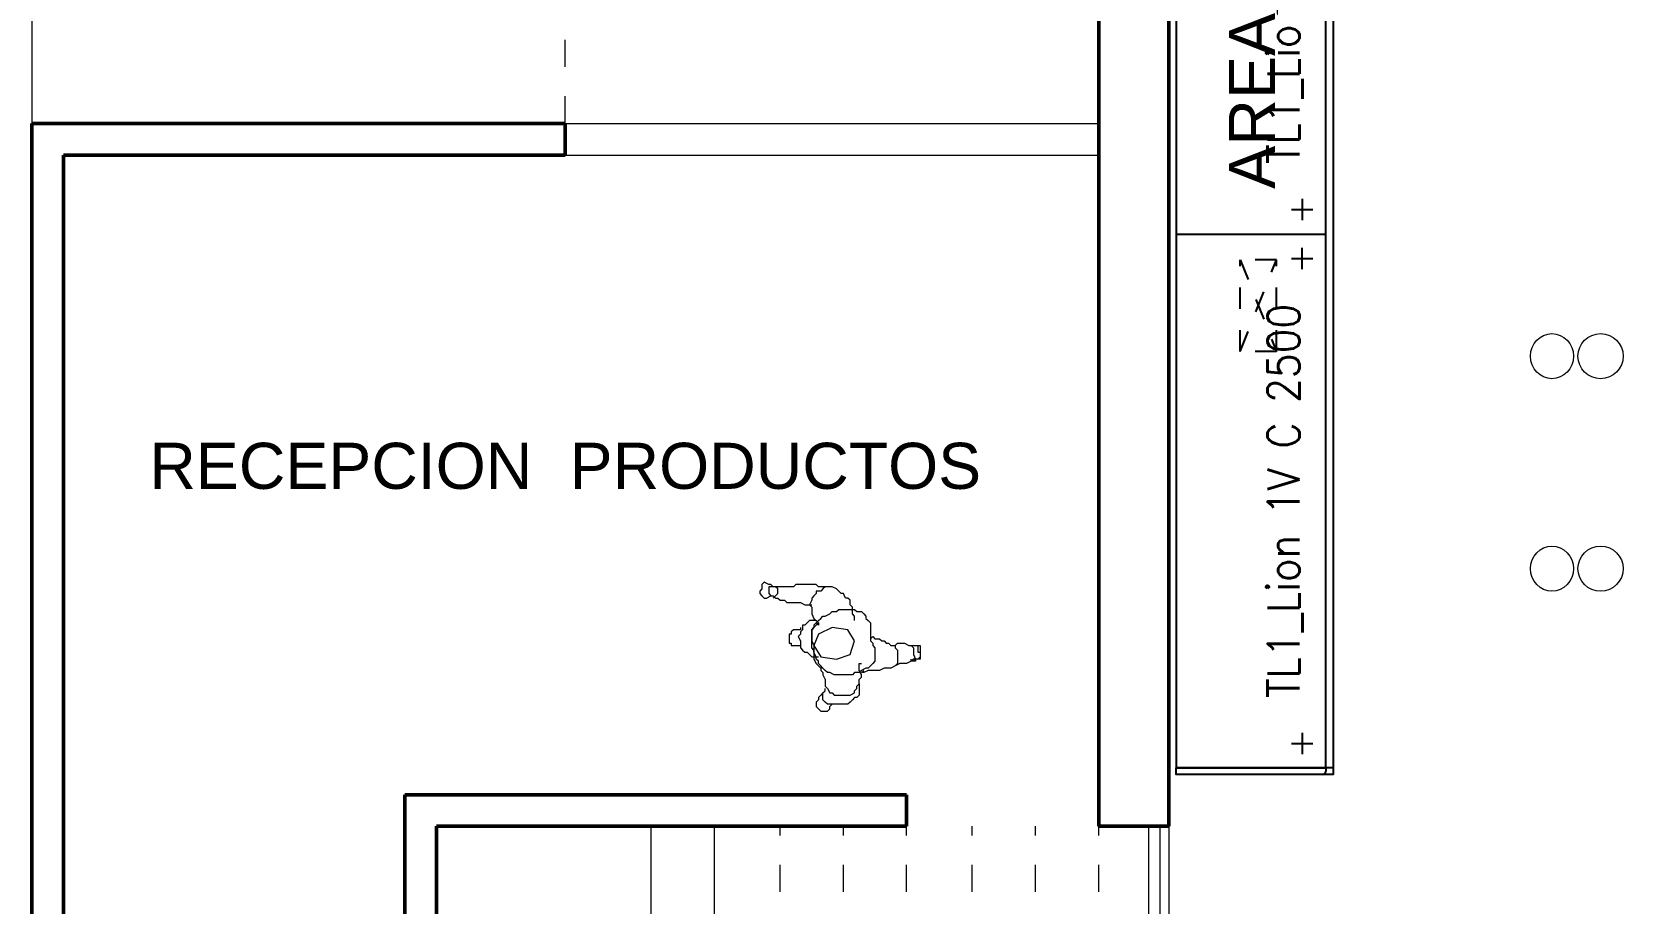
# Model space of a CAD drawing. Header units: millimetres. Extents: x 0.4 to 34.5, y 0.3 to 53.8.
# Drawn here: x 4.76 to 12.21, y 32.3 to 36.38 of the extents above; entities that cross this region are included whole.
import ezdxf
from ezdxf.enums import TextEntityAlignment as Align

# ---------------------------------------------------------------- set-up
doc = ezdxf.new("R2010")
doc.units = ezdxf.units.MM
doc.header["$MEASUREMENT"] = 0
doc.linetypes.add('TRATTEGGIATA', pattern=[0.75, 0.5, -0.25])
doc.linetypes.add('TRATTEGGIATA2', pattern=[0.375, 0.25, -0.125])
for name, color, linetype in [('BANCHI', 3, 'Continuous'), ('GOP', 1, 'Continuous'), ('Layer 1', 7, 'Continuous'), ('QUADRO_ELETTRICO', 8, 'Continuous'), ('SCARICHI', 3, 'Continuous'), ('TESTI20', 3, 'Continuous'), ('TETTO', 3, 'TRATTEGGIATA')]:
    doc.layers.add(name, color=color, linetype=linetype)
doc.styles.add('TESTI15', font='romans.shx', dxfattribs={"width": 0.9, "height": 1.5})

# ---------------------------------------------------------------- blocks, each defined once
blk = doc.blocks.new('LI_TL1_C_1V_250')
at = {"layer": 'BANCHI'}
blk.add_line((25, -7.35), (0, -7.35), dxfattribs=at)
at = {"layer": 'GOP'}
blk.add_lwpolyline([(25, 0), (0, 0), (0, -7), (25, -7)], dxfattribs=at)
at = {"layer": 'QUADRO_ELETTRICO', "linetype": 'TRATTEGGIATA2'}
for p, q in [((19.5, -3), (23.8, -4.7)), ((23.8, -3), (19.5, -4.7)), ((19.5, -3), (23.8, -3)), ((19.5, -4.7), (19.5, -3)), ((19.5, -3), (23.8, -4.7)), ((23.8, -3), (19.5, -4.7)), ((19.5, -3), (23.8, -3)), ((19.5, -4.7), (19.5, -3)), ((23.8, -4.7), (23.8, -3)), ((23.8, -4.7), (23.8, -3)), ((19.5, -4.7), (23.8, -4.7)), ((19.5, -4.7), (23.8, -4.7))]:
    blk.add_line(p, q, dxfattribs=at)
at = {"layer": 'SCARICHI'}
for p, q in [((1.65, -5.9), (0.65, -5.9)), ((1.15, -5.4), (1.15, -6.4)), ((23.35, -5.9), (24.35, -5.9)), ((23.85, -5.4), (23.85, -6.4))]:
    blk.add_line(p, q, dxfattribs=at)
at = {"layer": 'TETTO'}
blk.add_line((25, -7.35), (0, -7.35), dxfattribs=at)
at = {"layer": 'TESTI20', "style": 'TESTI15', "width": 0.9}
blk.add_text('TL1_Lion 1V C 2500', height=1.5, dxfattribs=at).set_placement((12.5, -5.064), align=Align.MIDDLE)
blk = doc.blocks.new('LI_TL1_C_SX_30')
at = {"layer": 'BANCHI'}
blk.add_line((0, -7), (-0.15, -7), dxfattribs=at)
blk.add_lwpolyline([(0, -7.35), (-0.3, -7.35, 1.330334), (-0.3, -7.35), (-0.3, 0), (0, 0)], format="xyb", dxfattribs=at)
blk.add_arc((-0.15, -6.85), 0.15, 180, 270, dxfattribs=at)
at = {"layer": 'GOP'}
for p in [(0, -6.95), (0, -7)]:
    blk.add_line(p, (0, 0), dxfattribs=at)
at = {"layer": 'TETTO'}
blk.add_line((0, -7.35), (0, -6.95), dxfattribs=at)

msp = doc.modelspace()

# ---------------------------------------------------------------- linework, layer by layer
at = {"layer": 'Layer 1', "color": 7, "lineweight": 5, "true_color": 0xffffff}
for points in [[(4.7556, 44.3722), (4.7556, 7.1176)], [(7.2534, 36.2121), (7.2534, 36.3391)], [(7.2534, 35.9475), (7.2534, 36.0745)], [(7.2534, 35.9475), (9.7511, 35.9475)], [(7.2534, 35.7993), (9.7511, 35.7993)], [(8.2271, 33.7249), (8.2376, 33.7355), (8.2482, 33.7461), (8.2482, 33.7673), (8.2376, 33.7779), (8.2271, 33.7779), (8.2165, 33.7885), (8.2059, 33.7885), (8.1847, 33.799), (8.1741, 33.7885), (8.1741, 33.7673), (8.1636, 33.7567), (8.1636, 33.7461), (8.1741, 33.7355), (8.1847, 33.7249), (8.1953, 33.7249), (8.2165, 33.7355)], [(8.4811, 33.7779), (8.4705, 33.7779), (8.4493, 33.7779), (8.4387, 33.7779), (8.4282, 33.7885), (8.407, 33.7885), (8.3858, 33.7885), (8.3752, 33.7885), (8.3541, 33.7885), (8.3329, 33.7885), (8.3223, 33.7779), (8.3012, 33.7779), (8.28, 33.7779), (8.2588, 33.7779), (8.2482, 33.7779), (8.2271, 33.7779), (8.2059, 33.7779), (8.2059, 33.7567), (8.2059, 33.7461), (8.2165, 33.7355), (8.2271, 33.7355), (8.2376, 33.7249), (8.2482, 33.7249), (8.2588, 33.7144), (8.28, 33.7144), (8.2906, 33.7038), (8.3117, 33.7038), (8.3223, 33.7038), (8.3329, 33.7038), (8.3541, 33.7038), (8.3752, 33.6932), (8.3858, 33.6932), (8.407, 33.6932)], [(8.6081, 33.6191), (8.6081, 33.6403), (8.5975, 33.6509), (8.5975, 33.672), (8.5975, 33.6826), (8.5869, 33.6932), (8.5869, 33.7144), (8.5763, 33.7249), (8.5657, 33.7249), (8.5552, 33.7461), (8.5446, 33.7461), (8.534, 33.7567), (8.5234, 33.7673), (8.5022, 33.7779), (8.4917, 33.7779), (8.4705, 33.7779), (8.4599, 33.7673), (8.4493, 33.7567), (8.4282, 33.7567), (8.4282, 33.7461), (8.4176, 33.7355), (8.407, 33.7249), (8.407, 33.7144), (8.3964, 33.6932), (8.407, 33.6826), (8.407, 33.6614), (8.407, 33.6509), (8.4176, 33.6297), (8.4282, 33.6191), (8.4387, 33.6085), (8.4387, 33.5979), (8.4282, 33.6085), (8.4176, 33.5979), (8.4176, 33.5874), (8.407, 33.5768), (8.407, 33.5556), (8.407, 33.545), (8.407, 33.5239), (8.4176, 33.5027), (8.4176, 33.4921), (8.4176, 33.4709), (8.4176, 33.4498), (8.4176, 33.4392), (8.4282, 33.418), (8.4387, 33.4074), (8.4493, 33.3969), (8.4493, 33.3863), (8.4599, 33.3757), (8.4599, 33.3651), (8.4705, 33.3439), (8.4705, 33.3228), (8.4705, 33.3122), (8.4811, 33.3016), (8.4917, 33.2804), (8.5022, 33.2804), (8.5128, 33.2699), (8.5234, 33.2699), (8.5446, 33.2699), (8.5552, 33.2699), (8.5763, 33.2699), (8.5869, 33.2699), (8.6081, 33.2804), (8.6081, 33.291), (8.6187, 33.3016), (8.6187, 33.3122), (8.6292, 33.3228), (8.6292, 33.3439), (8.6398, 33.3545), (8.6398, 33.3651), (8.6292, 33.3863), (8.6292, 33.4074), (8.6292, 33.418), (8.6398, 33.418)], [(8.4282, 33.6191), (8.4176, 33.6191), (8.3964, 33.6191), (8.3858, 33.6085), (8.3752, 33.5979), (8.3647, 33.5979), (8.3647, 33.5768), (8.3541, 33.5662), (8.3541, 33.5556), (8.3435, 33.545), (8.3541, 33.5239), (8.3541, 33.5027), (8.3541, 33.4921), (8.3647, 33.4815), (8.3752, 33.4709), (8.3858, 33.4709), (8.3964, 33.4603), (8.407, 33.4498), (8.4176, 33.4498), (8.4387, 33.4498)], [(8.4282, 33.6085), (8.4387, 33.6191), (8.4493, 33.6297), (8.4599, 33.6403), (8.4705, 33.6403), (8.4917, 33.6509), (8.5022, 33.6614), (8.5234, 33.6614), (8.534, 33.672), (8.5552, 33.672), (8.5763, 33.672), (8.5869, 33.672), (8.6081, 33.672), (8.6187, 33.6614), (8.6398, 33.6614), (8.6504, 33.6509), (8.661, 33.6403), (8.661, 33.6297), (8.6716, 33.6191), (8.6822, 33.6085), (8.6822, 33.5874), (8.6822, 33.5662), (8.6822, 33.5556), (8.6822, 33.545), (8.6822, 33.5239), (8.6927, 33.5133), (8.6927, 33.5027), (8.7033, 33.4921), (8.7033, 33.4709), (8.7033, 33.4498), (8.7033, 33.4392), (8.7033, 33.4286), (8.6927, 33.418), (8.6822, 33.4074), (8.6716, 33.3969), (8.661, 33.3969), (8.6398, 33.3863), (8.6292, 33.3757), (8.6081, 33.3757), (8.5975, 33.3651), (8.5763, 33.3651), (8.5552, 33.3651), (8.5446, 33.3651), (8.5234, 33.3651), (8.5128, 33.3651), (8.4917, 33.3757), (8.4811, 33.3757), (8.4705, 33.3863), (8.4599, 33.3969), (8.4493, 33.4074), (8.4387, 33.418), (8.4387, 33.4286), (8.4282, 33.4392), (8.4282, 33.4498), (8.4176, 33.4709), (8.4176, 33.4815), (8.407, 33.4921), (8.407, 33.5133), (8.407, 33.5239), (8.407, 33.545), (8.407, 33.5556), (8.407, 33.5768), (8.4176, 33.5874), (8.4282, 33.5979), (8.4387, 33.6085)], [(8.3541, 33.5874), (8.3541, 33.5768), (8.3435, 33.5768), (8.3329, 33.5768), (8.3223, 33.5768), (8.3117, 33.5662), (8.3117, 33.5556), (8.3012, 33.5556), (8.3012, 33.545), (8.3012, 33.5344), (8.3012, 33.5239), (8.3012, 33.5133), (8.3117, 33.5133), (8.3117, 33.5027), (8.3223, 33.5027), (8.3329, 33.5027), (8.3435, 33.5027), (8.3541, 33.5027)], [(8.5234, 33.4392), (8.5869, 33.4603), (8.6081, 33.5239), (8.5763, 33.5768), (8.5022, 33.5874), (8.4387, 33.5556), (8.4176, 33.5027), (8.4493, 33.4498), (8.5234, 33.4392)], [(8.6822, 33.5344), (8.6927, 33.545), (8.7033, 33.5344), (8.7245, 33.5344), (8.7351, 33.5239), (8.7457, 33.5239), (8.7562, 33.5133), (8.7668, 33.5133), (8.7774, 33.5027), (8.7986, 33.5027), (8.7986, 33.4921), (8.8092, 33.4815), (8.8092, 33.4603), (8.8092, 33.4392), (8.8092, 33.4286), (8.8092, 33.418), (8.7986, 33.4074), (8.7774, 33.3969), (8.7562, 33.3969), (8.7457, 33.3969), (8.7245, 33.3863), (8.7139, 33.3863), (8.6927, 33.3863), (8.6716, 33.3863), (8.6504, 33.3757), (8.6398, 33.3757), (8.6504, 33.3863)], [(8.7986, 33.5027), (8.8092, 33.5133), (8.8303, 33.5133), (8.8409, 33.5133), (8.8621, 33.5027), (8.8727, 33.5027), (8.8832, 33.4921), (8.8832, 33.4709), (8.8832, 33.4603), (8.8938, 33.4392), (8.8832, 33.4286), (8.8727, 33.4286), (8.8515, 33.418), (8.8409, 33.418), (8.8197, 33.418), (8.7986, 33.4074)], [(8.8621, 33.5027), (8.8727, 33.5027), (8.8832, 33.5027), (8.8938, 33.5027), (8.9044, 33.5027), (8.915, 33.5027), (8.915, 33.4921), (8.915, 33.4815), (8.915, 33.4709), (8.915, 33.4603), (8.915, 33.4498), (8.915, 33.4392), (8.9044, 33.4392), (8.8938, 33.4392), (8.8832, 33.4392), (8.8727, 33.4286), (8.8727, 33.4392)], [(8.8938, 33.5027), (8.8938, 33.5027), (8.9044, 33.5027), (8.9044, 33.4921), (8.9044, 33.4815), (8.9044, 33.4709), (8.915, 33.4709), (8.915, 33.4603), (8.915, 33.4498), (8.9044, 33.4392), (8.8938, 33.4392), (8.8938, 33.4286), (8.8832, 33.4286), (8.8727, 33.4286)], [(8.6292, 33.3228), (8.6292, 33.3016), (8.6292, 33.291), (8.6292, 33.2699), (8.6187, 33.2593), (8.6081, 33.2593), (8.5975, 33.2487), (8.5869, 33.2381), (8.5763, 33.2275), (8.5552, 33.2275), (8.534, 33.2275), (8.5234, 33.2275), (8.5022, 33.2275), (8.4811, 33.2275), (8.4705, 33.2381), (8.4599, 33.2487), (8.4599, 33.2593), (8.4599, 33.2804), (8.4705, 33.291), (8.4705, 33.3016)], [(8.4599, 33.2804), (8.4493, 33.2699), (8.4387, 33.2593), (8.4387, 33.2487), (8.4282, 33.2381), (8.4282, 33.2169), (8.4387, 33.2064), (8.4493, 33.1958), (8.4599, 33.1958), (8.4811, 33.1958), (8.4917, 33.2064), (8.4917, 33.2169), (8.5022, 33.2275)], [(7.6555, 31.3754), (7.6555, 32.656)], [(7.9519, 31.3754), (7.9519, 32.656)], [(8.2588, 32.6137), (8.2588, 32.656)], [(8.5552, 32.6137), (8.5552, 32.656)], [(8.8515, 32.6137), (8.8515, 32.656)], [(9.1584, 32.6137), (9.1584, 32.656)], [(9.4548, 32.6137), (9.4548, 32.656)], [(9.7511, 32.6137), (9.7511, 32.656)], [(9.984, 32.656), (9.984, 30.1053)], [(10.0369, 32.656), (10.0369, 30.1053)], [(10.0792, 32.656), (10.0792, 30.1053)], [(8.2588, 32.3491), (8.2588, 32.4761)], [(8.5552, 32.3491), (8.5552, 32.4761)], [(8.8515, 32.3491), (8.8515, 32.4761)], [(9.1584, 32.3491), (9.1584, 32.4761)], [(9.4548, 32.3491), (9.4548, 32.4761)], [(9.7511, 32.3491), (9.7511, 32.4761)]]:
    msp.add_lwpolyline(points, dxfattribs=at)
at = {"layer": 'Layer 1', "color": 7, "lineweight": 50, "true_color": 0xffffff}
for points in [[(9.7511, 41.3876), (9.7511, 32.8042)], [(10.0792, 41.2394), (10.0792, 32.656)], [(4.7556, 29.9466), (4.7556, 35.9475)], [(4.7556, 35.9475), (7.2534, 35.9475)], [(7.2534, 35.9475), (7.2534, 35.7993)], [(4.9038, 30.1053), (4.9038, 35.7993)], [(4.9038, 35.7993), (7.2534, 35.7993)], [(6.5019, 32.8042), (8.8515, 32.8042)], [(6.5019, 30.1053), (6.5019, 32.8042)], [(6.5019, 32.8042), (8.8515, 32.8042)], [(8.8515, 32.8042), (8.8515, 32.656)], [(9.7511, 32.8042), (9.7511, 32.656)], [(6.6501, 32.656), (8.8515, 32.656)], [(6.6501, 30.1053), (6.6501, 32.656)], [(6.6501, 30.1053), (6.6501, 32.656)], [(6.6501, 30.1053), (6.6501, 32.656)], [(9.7511, 32.656), (10.0792, 32.656)]]:
    msp.add_lwpolyline(points, dxfattribs=at)
at = {"layer": 'Layer 1', "lineweight": 0}
for points in [[(8.2271, 33.7249), (8.2376, 33.7355), (8.2482, 33.7461), (8.2482, 33.7673), (8.2376, 33.7779), (8.2271, 33.7779), (8.2165, 33.7885), (8.2059, 33.7885), (8.1847, 33.799), (8.1741, 33.7885), (8.1741, 33.7673), (8.1636, 33.7567), (8.1636, 33.7461), (8.1741, 33.7355), (8.1847, 33.7249), (8.1953, 33.7249), (8.2165, 33.7355)], [(8.4811, 33.7779), (8.4705, 33.7779), (8.4493, 33.7779), (8.4387, 33.7779), (8.4282, 33.7885), (8.407, 33.7885), (8.3858, 33.7885), (8.3752, 33.7885), (8.3541, 33.7885), (8.3329, 33.7885), (8.3223, 33.7779), (8.3012, 33.7779), (8.28, 33.7779), (8.2588, 33.7779), (8.2482, 33.7779), (8.2271, 33.7779), (8.2059, 33.7779), (8.2059, 33.7567), (8.2059, 33.7461), (8.2165, 33.7355), (8.2271, 33.7355), (8.2376, 33.7249), (8.2482, 33.7249), (8.2588, 33.7144), (8.28, 33.7144), (8.2906, 33.7038), (8.3117, 33.7038), (8.3223, 33.7038), (8.3329, 33.7038), (8.3541, 33.7038), (8.3752, 33.6932), (8.3858, 33.6932), (8.407, 33.6932)], [(8.6081, 33.6191), (8.6081, 33.6403), (8.5975, 33.6509), (8.5975, 33.672), (8.5975, 33.6826), (8.5869, 33.6932), (8.5869, 33.7144), (8.5763, 33.7249), (8.5657, 33.7249), (8.5552, 33.7461), (8.5446, 33.7461), (8.534, 33.7567), (8.5234, 33.7673), (8.5022, 33.7779), (8.4917, 33.7779), (8.4705, 33.7779), (8.4599, 33.7673), (8.4493, 33.7567), (8.4282, 33.7567), (8.4282, 33.7461), (8.4176, 33.7355), (8.407, 33.7249), (8.407, 33.7144), (8.3964, 33.6932), (8.407, 33.6826), (8.407, 33.6614), (8.407, 33.6509), (8.4176, 33.6297), (8.4282, 33.6191), (8.4387, 33.6085), (8.4387, 33.5979), (8.4282, 33.6085), (8.4176, 33.5979), (8.4176, 33.5874), (8.407, 33.5768), (8.407, 33.5556), (8.407, 33.545), (8.407, 33.5239), (8.4176, 33.5027), (8.4176, 33.4921), (8.4176, 33.4709), (8.4176, 33.4498), (8.4176, 33.4392), (8.4282, 33.418), (8.4387, 33.4074), (8.4493, 33.3969), (8.4493, 33.3863), (8.4599, 33.3757), (8.4599, 33.3651), (8.4705, 33.3439), (8.4705, 33.3228), (8.4705, 33.3122), (8.4811, 33.3016), (8.4917, 33.2804), (8.5022, 33.2804), (8.5128, 33.2699), (8.5234, 33.2699), (8.5446, 33.2699), (8.5552, 33.2699), (8.5763, 33.2699), (8.5869, 33.2699), (8.6081, 33.2804), (8.6081, 33.291), (8.6187, 33.3016), (8.6187, 33.3122), (8.6292, 33.3228), (8.6292, 33.3439), (8.6398, 33.3545), (8.6398, 33.3651), (8.6292, 33.3863), (8.6292, 33.4074), (8.6292, 33.418), (8.6398, 33.418)], [(8.4282, 33.6191), (8.4176, 33.6191), (8.3964, 33.6191), (8.3858, 33.6085), (8.3752, 33.5979), (8.3647, 33.5979), (8.3647, 33.5768), (8.3541, 33.5662), (8.3541, 33.5556), (8.3435, 33.545), (8.3541, 33.5239), (8.3541, 33.5027), (8.3541, 33.4921), (8.3647, 33.4815), (8.3752, 33.4709), (8.3858, 33.4709), (8.3964, 33.4603), (8.407, 33.4498), (8.4176, 33.4498), (8.4387, 33.4498)], [(8.4282, 33.6085), (8.4387, 33.6191), (8.4493, 33.6297), (8.4599, 33.6403), (8.4705, 33.6403), (8.4917, 33.6509), (8.5022, 33.6614), (8.5234, 33.6614), (8.534, 33.672), (8.5552, 33.672), (8.5763, 33.672), (8.5869, 33.672), (8.6081, 33.672), (8.6187, 33.6614), (8.6398, 33.6614), (8.6504, 33.6509), (8.661, 33.6403), (8.661, 33.6297), (8.6716, 33.6191), (8.6822, 33.6085), (8.6822, 33.5874), (8.6822, 33.5662), (8.6822, 33.5556), (8.6822, 33.545), (8.6822, 33.5239), (8.6927, 33.5133), (8.6927, 33.5027), (8.7033, 33.4921), (8.7033, 33.4709), (8.7033, 33.4498), (8.7033, 33.4392), (8.7033, 33.4286), (8.6927, 33.418), (8.6822, 33.4074), (8.6716, 33.3969), (8.661, 33.3969), (8.6398, 33.3863), (8.6292, 33.3757), (8.6081, 33.3757), (8.5975, 33.3651), (8.5763, 33.3651), (8.5552, 33.3651), (8.5446, 33.3651), (8.5234, 33.3651), (8.5128, 33.3651), (8.4917, 33.3757), (8.4811, 33.3757), (8.4705, 33.3863), (8.4599, 33.3969), (8.4493, 33.4074), (8.4387, 33.418), (8.4387, 33.4286), (8.4282, 33.4392), (8.4282, 33.4498), (8.4176, 33.4709), (8.4176, 33.4815), (8.407, 33.4921), (8.407, 33.5133), (8.407, 33.5239), (8.407, 33.545), (8.407, 33.5556), (8.407, 33.5768), (8.4176, 33.5874), (8.4282, 33.5979), (8.4387, 33.6085)], [(8.3541, 33.5874), (8.3541, 33.5768), (8.3435, 33.5768), (8.3329, 33.5768), (8.3223, 33.5768), (8.3117, 33.5662), (8.3117, 33.5556), (8.3012, 33.5556), (8.3012, 33.545), (8.3012, 33.5344), (8.3012, 33.5239), (8.3012, 33.5133), (8.3117, 33.5133), (8.3117, 33.5027), (8.3223, 33.5027), (8.3329, 33.5027), (8.3435, 33.5027), (8.3541, 33.5027)], [(8.5234, 33.4392), (8.5869, 33.4603), (8.6081, 33.5239), (8.5763, 33.5768), (8.5022, 33.5874), (8.4387, 33.5556), (8.4176, 33.5027), (8.4493, 33.4498), (8.5234, 33.4392)], [(8.6822, 33.5344), (8.6927, 33.545), (8.7033, 33.5344), (8.7245, 33.5344), (8.7351, 33.5239), (8.7457, 33.5239), (8.7562, 33.5133), (8.7668, 33.5133), (8.7774, 33.5027), (8.7986, 33.5027), (8.7986, 33.4921), (8.8092, 33.4815), (8.8092, 33.4603), (8.8092, 33.4392), (8.8092, 33.4286), (8.8092, 33.418), (8.7986, 33.4074), (8.7774, 33.3969), (8.7562, 33.3969), (8.7457, 33.3969), (8.7245, 33.3863), (8.7139, 33.3863), (8.6927, 33.3863), (8.6716, 33.3863), (8.6504, 33.3757), (8.6398, 33.3757), (8.6504, 33.3863)], [(8.7986, 33.5027), (8.8092, 33.5133), (8.8303, 33.5133), (8.8409, 33.5133), (8.8621, 33.5027), (8.8727, 33.5027), (8.8832, 33.4921), (8.8832, 33.4709), (8.8832, 33.4603), (8.8938, 33.4392), (8.8832, 33.4286), (8.8727, 33.4286), (8.8515, 33.418), (8.8409, 33.418), (8.8197, 33.418), (8.7986, 33.4074)], [(8.8621, 33.5027), (8.8727, 33.5027), (8.8832, 33.5027), (8.8938, 33.5027), (8.9044, 33.5027), (8.915, 33.5027), (8.915, 33.4921), (8.915, 33.4815), (8.915, 33.4709), (8.915, 33.4603), (8.915, 33.4498), (8.915, 33.4392), (8.9044, 33.4392), (8.8938, 33.4392), (8.8832, 33.4392), (8.8727, 33.4286), (8.8727, 33.4392)], [(8.8938, 33.5027), (8.8938, 33.5027), (8.9044, 33.5027), (8.9044, 33.4921), (8.9044, 33.4815), (8.9044, 33.4709), (8.915, 33.4709), (8.915, 33.4603), (8.915, 33.4498), (8.9044, 33.4392), (8.8938, 33.4392), (8.8938, 33.4286), (8.8832, 33.4286), (8.8727, 33.4286)], [(8.6292, 33.3228), (8.6292, 33.3016), (8.6292, 33.291), (8.6292, 33.2699), (8.6187, 33.2593), (8.6081, 33.2593), (8.5975, 33.2487), (8.5869, 33.2381), (8.5763, 33.2275), (8.5552, 33.2275), (8.534, 33.2275), (8.5234, 33.2275), (8.5022, 33.2275), (8.4811, 33.2275), (8.4705, 33.2381), (8.4599, 33.2487), (8.4599, 33.2593), (8.4599, 33.2804), (8.4705, 33.291), (8.4705, 33.3016)], [(8.4599, 33.2804), (8.4493, 33.2699), (8.4387, 33.2593), (8.4387, 33.2487), (8.4282, 33.2381), (8.4282, 33.2169), (8.4387, 33.2064), (8.4493, 33.1958), (8.4599, 33.1958), (8.4811, 33.1958), (8.4917, 33.2064), (8.4917, 33.2169), (8.5022, 33.2275)]]:
    msp.add_lwpolyline(points, dxfattribs=at)
at = {"layer": 'Layer 1', "color": 252, "lineweight": 5, "true_color": 0x888888}
for points in [[(11.9737, 34.8574), (11.9737, 34.9155), (11.9283, 34.9632), (11.8732, 34.9632), (11.818, 34.9632), (11.7726, 34.9155), (11.7726, 34.8574), (11.7726, 34.7993), (11.818, 34.7516), (11.8732, 34.7516), (11.9283, 34.7516), (11.9737, 34.7993), (11.9737, 34.8574)], [(12.2065, 34.8574), (12.2065, 34.9155), (12.1588, 34.9632), (12.1007, 34.9632), (12.0426, 34.9632), (11.9949, 34.9155), (11.9949, 34.8574), (11.9949, 34.7993), (12.0426, 34.7516), (12.1007, 34.7516), (12.1588, 34.7516), (12.2065, 34.7993), (12.2065, 34.8574)], [(11.9737, 33.8625), (11.9737, 33.9207), (11.9283, 33.9684), (11.8732, 33.9684), (11.818, 33.9684), (11.7726, 33.9207), (11.7726, 33.8625), (11.7726, 33.8044), (11.818, 33.7567), (11.8732, 33.7567), (11.9283, 33.7567), (11.9737, 33.8044), (11.9737, 33.8625)], [(12.2065, 33.8625), (12.2065, 33.9207), (12.1588, 33.9684), (12.1007, 33.9684), (12.0426, 33.9684), (11.9949, 33.9207), (11.9949, 33.8625), (11.9949, 33.8044), (12.0426, 33.7567), (12.1007, 33.7567), (12.1588, 33.7567), (12.2065, 33.8044), (12.2065, 33.8625)]]:
    msp.add_open_spline(points, degree=3, knots=[0, 0, 0, 0, 1, 1, 1, 2, 2, 2, 3, 3, 3, 4, 4, 4, 4], dxfattribs=at)

# ---------------------------------------------------------------- block references
at = {"xscale": 0.1, "yscale": 0.1, "zscale": 0.1, "rotation": 90}
for name, p in [('LI_TL1_C_1V_250', (10.1136, 35.4292)), ('LI_TL1_C_1V_250', (10.1136, 32.9292)), ('LI_TL1_C_SX_30', (10.1136, 32.9292))]:
    msp.add_blockref(name, p, dxfattribs=at)

# ---------------------------------------------------------------- texts
at = {"layer": 'Layer 1', "color": 7, "true_color": 0xffffff, "insert": (10.5766, 35.6406), "char_height": 0.215907, "attachment_point": 7, "rotation": 90}
msp.add_mtext('\\fArial|b0|i0|c0|p34;\\W1.00379;AREA', dxfattribs=at)
at = {"layer": 'Layer 1', "color": 7, "true_color": 0xffffff, "char_height": 0.215907, "attachment_point": 7}
for s, insert in [('\\fArial|b0|i0|c0|p34;\\W1;RECEPCION', (5.3059, 34.233)), ('\\fArial|b0|i0|c0|p34;\\W1; PRODUCTOS', (7.1898, 34.233))]:
    msp.add_mtext(s, dxfattribs=dict(at, insert=insert))

doc.saveas('drawing.dxf')
